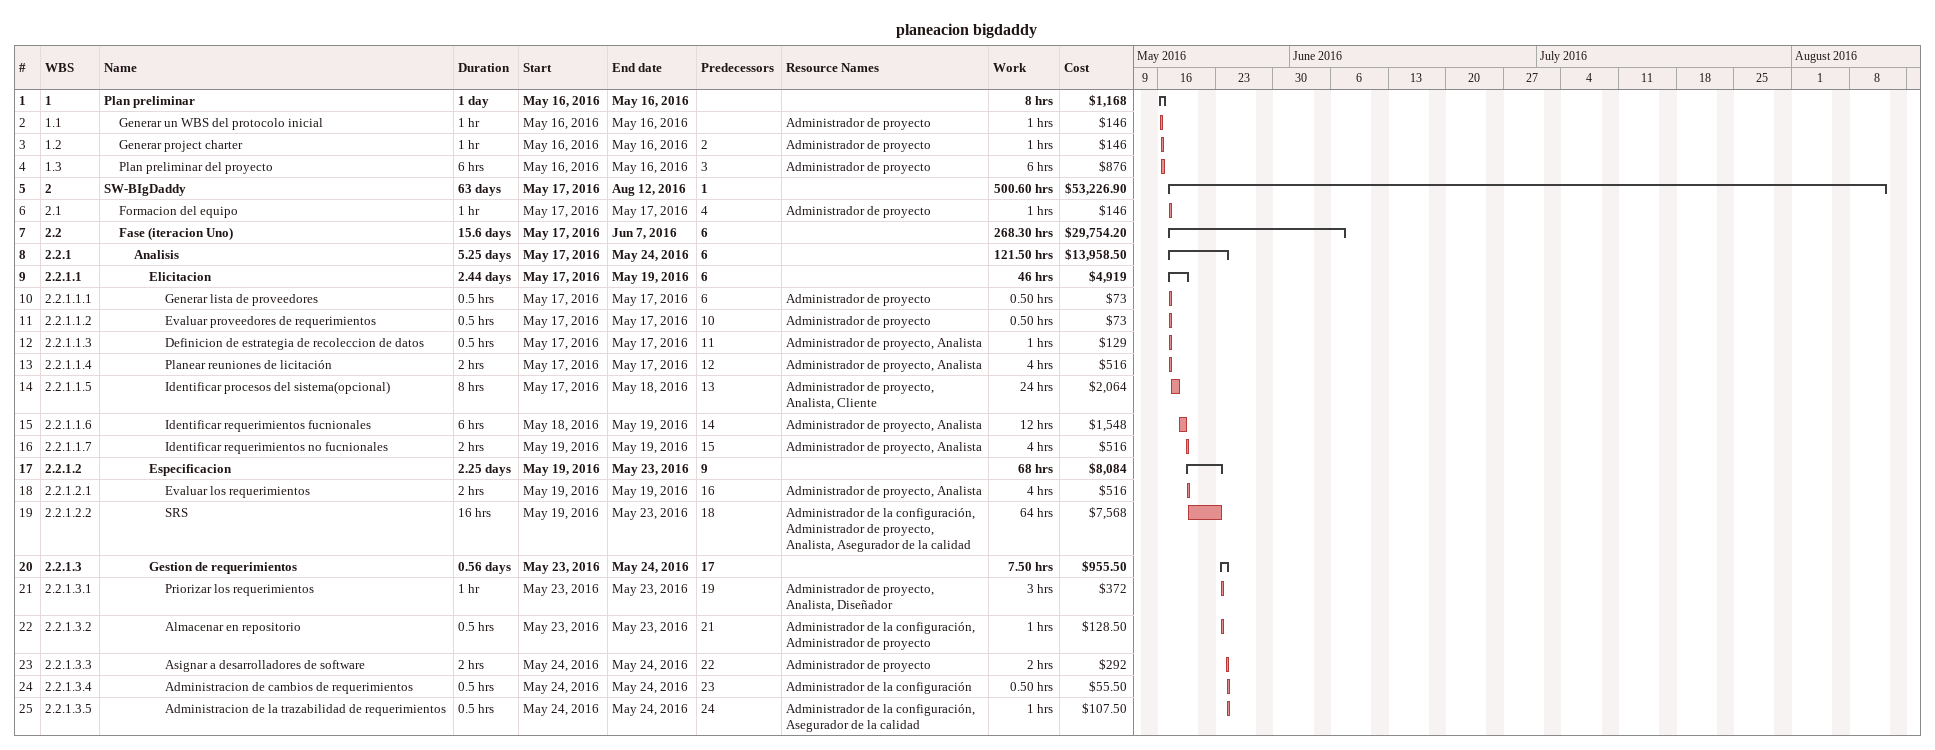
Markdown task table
planeacion bigdaddy

| ID | WBS | Task | Duration | Start | Finish | Predecessors | Resources | Work (h) | Cost ($) |
|---|---|---|---|---|---|---|---|---|---|
| 1 | 1 | **Plan preliminar** | 1d | 2016-05-16 | 2016-05-16 |  |  | 8 | 1168 |
| 2 | 1.1 | Generar un WBS del protocolo inicial | 1h | 2016-05-16 | 2016-05-16 |  | Administrador de proyecto | 1 | 146 |
| 3 | 1.2 | Generar project charter | 1h | 2016-05-16 | 2016-05-16 | 2 | Administrador de proyecto | 1 | 146 |
| 4 | 1.3 | Plan preliminar del proyecto | 6h | 2016-05-16 | 2016-05-16 | 3 | Administrador de proyecto | 6 | 876 |
| 5 | 2 | **SW-BIgDaddy** | 63d | 2016-05-17 | 2016-08-12 | 1 |  | 500.60 | 53226.90 |
| 6 | 2.1 | Formacion del equipo | 1h | 2016-05-17 | 2016-05-17 | 4 | Administrador de proyecto | 1 | 146 |
| 7 | 2.2 | **Fase (iteracion Uno)** | 15.6d | 2016-05-17 | 2016-06-07 | 6 |  | 268.30 | 29754.20 |
| 8 | 2.2.1 | **Analisis** | 5.25d | 2016-05-17 | 2016-05-24 | 6 |  | 121.50 | 13958.50 |
| 9 | 2.2.1.1 | **Elicitacion** | 2.44d | 2016-05-17 | 2016-05-19 | 6 |  | 46 | 4919 |
| 10 | 2.2.1.1.1 | Generar lista de proveedores | 0.5h | 2016-05-17 | 2016-05-17 | 6 | Administrador de proyecto | 0.50 | 73 |
| 11 | 2.2.1.1.2 | Evaluar proveedores de requerimientos | 0.5h | 2016-05-17 | 2016-05-17 | 10 | Administrador de proyecto | 0.50 | 73 |
| 12 | 2.2.1.1.3 | Definicion de estrategia de recoleccion de datos | 0.5h | 2016-05-17 | 2016-05-17 | 11 | Administrador de proyecto, Analista | 1 | 129 |
| 13 | 2.2.1.1.4 | Planear reuniones de licitación | 2h | 2016-05-17 | 2016-05-17 | 12 | Administrador de proyecto, Analista | 4 | 516 |
| 14 | 2.2.1.1.5 | Identificar procesos del sistema(opcional) | 8h | 2016-05-17 | 2016-05-18 | 13 | Administrador de proyecto, Analista, Cliente | 24 | 2064 |
| 15 | 2.2.1.1.6 | Identificar requerimientos fucnionales | 6h | 2016-05-18 | 2016-05-19 | 14 | Administrador de proyecto, Analista | 12 | 1548 |
| 16 | 2.2.1.1.7 | Identificar requerimientos no fucnionales | 2h | 2016-05-19 | 2016-05-19 | 15 | Administrador de proyecto, Analista | 4 | 516 |
| 17 | 2.2.1.2 | **Especificacion** | 2.25d | 2016-05-19 | 2016-05-23 | 9 |  | 68 | 8084 |
| 18 | 2.2.1.2.1 | Evaluar los requerimientos | 2h | 2016-05-19 | 2016-05-19 | 16 | Administrador de proyecto, Analista | 4 | 516 |
| 19 | 2.2.1.2.2 | SRS | 16h | 2016-05-19 | 2016-05-23 | 18 | Administrador de la configuración, Administrador de proyecto, Analista, Asegurador de la calidad | 64 | 7568 |
| 20 | 2.2.1.3 | **Gestion de requerimientos** | 0.56d | 2016-05-23 | 2016-05-24 | 17 |  | 7.50 | 955.50 |
| 21 | 2.2.1.3.1 | Priorizar los requerimientos | 1h | 2016-05-23 | 2016-05-23 | 19 | Administrador de proyecto, Analista, Diseñador | 3 | 372 |
| 22 | 2.2.1.3.2 | Almacenar en repositorio | 0.5h | 2016-05-23 | 2016-05-23 | 21 | Administrador de la configuración, Administrador de proyecto | 1 | 128.50 |
| 23 | 2.2.1.3.3 | Asignar a desarrolladores de software | 2h | 2016-05-24 | 2016-05-24 | 22 | Administrador de proyecto | 2 | 292 |
| 24 | 2.2.1.3.4 | Administracion de cambios de requerimientos | 0.5h | 2016-05-24 | 2016-05-24 | 23 | Administrador de la configuración | 0.50 | 55.50 |
| 25 | 2.2.1.3.5 | Administracion de la trazabilidad de requerimientos | 0.5h | 2016-05-24 | 2016-05-24 | 24 | Administrador de la configuración, Asegurador de la calidad | 1 | 107.50 |
